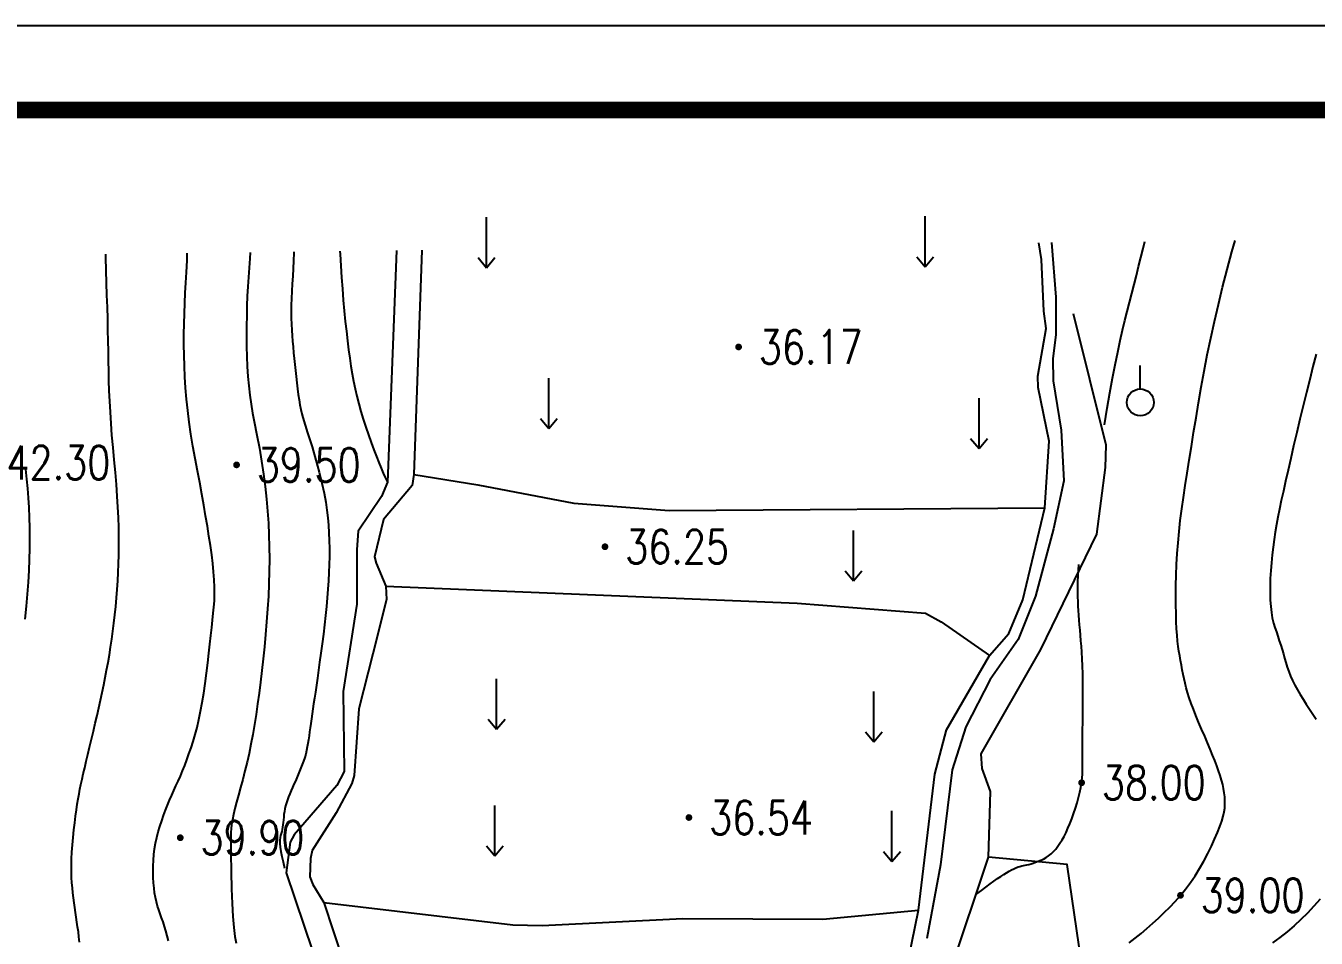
# Model space of a CAD drawing. Extents: x 39624947 to 39626627, y 3418539 to 3418836.
# Drawn here: x 39625191.8 to 39625268.5, y 3418782 to 3418836.2 of the extents above; entities that cross this region are included whole.
import ezdxf
from ezdxf.enums import TextEntityAlignment as Align

# ---------------------------------------------------------------- set-up
doc = ezdxf.new("R2010")
doc.units = 0
doc.layers.get('0').update_dxf_attribs({"linetype": 'CONTINUOUS'})
for name, color, linetype in [('GCD', 7, 'CONTINUOUS'), ('PUB_TITLE', 4, 'CONTINUOUS'), ('PUB_WALL', 9, 'CONTINUOUS')]:
    doc.layers.add(name, color=color, linetype=linetype)
doc.styles.add('HZ', font='rs.shx', dxfattribs={"width": 0.8, "bigfont": 'hztxt.shx'})

# ---------------------------------------------------------------- blocks, each defined once
blk = doc.blocks.new('GC125')
blk.add_line((0, 0.8), (0, 2.2))
blk.add_circle((0, 0), 0.8)
blk = doc.blocks.new('GC120')
for p, q in [((0, 0), (0, 3)), ((-0.5, 0.6), (0, 0)), ((0, 0), (0.5, 0.6))]:
    blk.add_line(p, q)
blk = doc.blocks.new('GC200')
at = {"linetype": 'Continuous', "const_width": 0.2, "flags": 128}
blk.add_lwpolyline([(-0.1, 0, 1), (0.1, 0, 1)], format="xyb", close=True, dxfattribs=at)
blk = doc.blocks.new('111133333777777')
at = {"layer": 'PUB_WALL', "color": 252, "ltscale": 0.01}
for points, elevation in [([(39623410.171, 3418815.101), (39623409.624, 3418801.339), (39623409.284, 3418800.501), (39623407.891, 3418798.444), (39623407.816, 3418797.346), (39623407.801, 3418794.102), (39623407.007, 3418788.906), (39623407.055, 3418784.157), (39623406.613, 3418783.325), (39623404.083, 3418780.393), (39623403.852, 3418779.967), (39623403.623, 3418778.133), (39623405.706, 3418771.918), (39623406.819, 3418768.359), (39623406.793, 3418766.604), (39623406.036, 3418761.443), (39623402.612, 3418752.677), (39623402.539, 3418751.923), (39623402.892, 3418746.646), (39623404.298, 3418742.721), (39623407.399, 3418738.263)], 51.487), ([(39623411.68, 3418815.119), (39623411.196, 3418801.793), (39623411.104, 3418801.15), (39623409.39, 3418799.129), (39623408.851, 3418796.906), (39623408.956, 3418796.536), (39623409.538, 3418795.163), (39623409.581, 3418794.384), (39623408.759, 3418791.141), (39623407.926, 3418787.889), (39623407.657, 3418783.915), (39623407.52, 3418783.444), (39623406.583, 3418781.702), (39623405.161, 3418779.474), (39623405.068, 3418778.996), (39623405.014, 3418777.908), (39623405.194, 3418777.444), (39623405.848, 3418776.376), (39623407.565, 3418771.156), (39623408.104, 3418768.345), (39623408.019, 3418767.755), (39623407.388, 3418764.344)], 51.487), ([(39623406.808, 3418815.06), (39623406.816, 3418814.899), (39623406.858, 3418814.194), (39623406.903, 3418813.502), (39623406.953, 3418812.823), (39623407.008, 3418812.158), (39623407.065, 3418811.514), (39623407.125, 3418810.897), (39623407.187, 3418810.308), (39623407.251, 3418809.747), (39623407.318, 3418809.213), (39623407.387, 3418808.707), (39623407.458, 3418808.229), (39623407.531, 3418807.778), (39623407.611, 3418807.339), (39623407.703, 3418806.896), (39623407.807, 3418806.449), (39623407.922, 3418805.997), (39623408.048, 3418805.542), (39623408.186, 3418805.082), (39623408.336, 3418804.618), (39623408.498, 3418804.15), (39623408.661, 3418803.695), (39623408.818, 3418803.271), (39623408.969, 3418802.878), (39623409.112, 3418802.516), (39623409.249, 3418802.185), (39623409.379, 3418801.885), (39623409.502, 3418801.616), (39623409.619, 3418801.379)], 37), ([(39623439.754, 3418769.029), (39623441.161, 3418775.932), (39623442.144, 3418784.012), (39623442.837, 3418786.642), (39623445.379, 3418791.048), (39623446.533, 3418792.366), (39623447.368, 3418794.36), (39623448.681, 3418799.82), (39623448.924, 3418803.781), (39623448.278, 3418806.967), (39623448.262, 3418807.65), (39623448.758, 3418810.468), (39623448.612, 3418811.507), (39623448.48, 3418814.577), (39623448.319, 3418815.565)], 51.487), ([(39623449.069, 3418815.574), (39623449.318, 3418812.343), (39623449.332, 3418810.1), (39623449.148, 3418808.693), (39623449.164, 3418807.368), (39623449.642, 3418804.444), (39623449.797, 3418801.424), (39623449.189, 3418798.567), (39623448.11, 3418794.573), (39623447.097, 3418791.992), (39623445.434, 3418789.634), (39623443.983, 3418786.807), (39623443.17, 3418784.269), (39623442.472, 3418778.618), (39623441.671, 3418774.233)], 51.487), ([(39623453.686, 3418773.985), (39623454.038, 3418774.262), (39623454.388, 3418774.548), (39623454.734, 3418774.842), (39623455.077, 3418775.145), (39623455.417, 3418775.457), (39623455.755, 3418775.777), (39623456.089, 3418776.106), (39623456.416, 3418776.447), (39623456.729, 3418776.804), (39623457.031, 3418777.178), (39623457.319, 3418777.567), (39623457.595, 3418777.973), (39623457.859, 3418778.394), (39623458.109, 3418778.832), (39623458.347, 3418779.286), (39623458.566, 3418779.732), (39623458.758, 3418780.148), (39623458.924, 3418780.532), (39623459.063, 3418780.886), (39623459.176, 3418781.209), (39623459.262, 3418781.5), (39623459.322, 3418781.761), (39623459.356, 3418781.991), (39623459.369, 3418782.209), (39623459.369, 3418782.433), (39623459.356, 3418782.664), (39623459.329, 3418782.901), (39623459.289, 3418783.145), (39623459.235, 3418783.396), (39623459.168, 3418783.653), (39623459.087, 3418783.916), (39623458.994, 3418784.193), (39623458.887, 3418784.489), (39623458.768, 3418784.805), (39623458.637, 3418785.14), (39623458.493, 3418785.495), (39623458.336, 3418785.87), (39623458.167, 3418786.264), (39623457.985, 3418786.678), (39623457.805, 3418787.092), (39623457.641, 3418787.485), (39623457.494, 3418787.857), (39623457.362, 3418788.208), (39623457.247, 3418788.539), (39623457.148, 3418788.849), (39623457.065, 3418789.139), (39623456.998, 3418789.408), (39623456.94, 3418789.668), (39623456.884, 3418789.932), (39623456.831, 3418790.2), (39623456.78, 3418790.471), (39623456.73, 3418790.746), (39623456.683, 3418791.025), (39623456.638, 3418791.307), (39623456.595, 3418791.593), (39623456.556, 3418791.902), (39623456.524, 3418792.251), (39623456.497, 3418792.642), (39623456.477, 3418793.074), (39623456.463, 3418793.546), (39623456.455, 3418794.06), (39623456.453, 3418794.615), (39623456.457, 3418795.211), (39623456.471, 3418795.832), (39623456.496, 3418796.462), (39623456.534, 3418797.102), (39623456.583, 3418797.75), (39623456.644, 3418798.409), (39623456.718, 3418799.076), (39623456.803, 3418799.753), (39623456.901, 3418800.439), (39623457.008, 3418801.145), (39623457.122, 3418801.884), (39623457.244, 3418802.655), (39623457.373, 3418803.458), (39623457.509, 3418804.294), (39623457.653, 3418805.161), (39623457.804, 3418806.061), (39623457.963, 3418806.992), (39623458.134, 3418807.947), (39623458.321, 3418808.916), (39623458.524, 3418809.899), (39623458.744, 3418810.896), (39623458.98, 3418811.906), (39623459.233, 3418812.931), (39623459.502, 3418813.97), (39623459.787, 3418815.022), (39623459.978, 3418815.707)], 39), ([(39623464.79, 3418808.959), (39623464.596, 3418808.208), (39623464.402, 3418807.447), (39623464.209, 3418806.674), (39623464.016, 3418805.89), (39623463.824, 3418805.096), (39623463.633, 3418804.29), (39623463.449, 3418803.502), (39623463.277, 3418802.76), (39623463.118, 3418802.064), (39623462.971, 3418801.414), (39623462.838, 3418800.81), (39623462.717, 3418800.253), (39623462.609, 3418799.742), (39623462.514, 3418799.277), (39623462.429, 3418798.833), (39623462.353, 3418798.386), (39623462.285, 3418797.935), (39623462.224, 3418797.48), (39623462.172, 3418797.022), (39623462.128, 3418796.56), (39623462.092, 3418796.095), (39623462.064, 3418795.626), (39623462.048, 3418795.169), (39623462.046, 3418794.738), (39623462.058, 3418794.334), (39623462.085, 3418793.956), (39623462.126, 3418793.604), (39623462.181, 3418793.279), (39623462.251, 3418792.981), (39623462.335, 3418792.709), (39623462.425, 3418792.45), (39623462.512, 3418792.191), (39623462.597, 3418791.931), (39623462.68, 3418791.671), (39623462.76, 3418791.411), (39623462.837, 3418791.151), (39623462.912, 3418790.89), (39623462.985, 3418790.629), (39623463.063, 3418790.366), (39623463.156, 3418790.1), (39623463.263, 3418789.832), (39623463.384, 3418789.561), (39623463.519, 3418789.287), (39623463.669, 3418789.01), (39623463.833, 3418788.73), (39623464.011, 3418788.448), (39623464.199, 3418788.162), (39623464.392, 3418787.871), (39623464.591, 3418787.575), (39623464.794, 3418787.274)], 40), ([(39623465.018, 3418776.578), (39623464.649, 3418776.158), (39623464.268, 3418775.755), (39623463.877, 3418775.369), (39623463.473, 3418774.999), (39623463.059, 3418774.647), (39623462.633, 3418774.311), (39623462.187, 3418773.985)], 40), ([(39623452.217, 3418804.75), (39623452.38, 3418805.733), (39623452.541, 3418806.656), (39623452.697, 3418807.52), (39623452.851, 3418808.324), (39623453, 3418809.069), (39623453.147, 3418809.755), (39623453.289, 3418810.381), (39623453.429, 3418810.948), (39623453.566, 3418811.484), (39623453.702, 3418812.021), (39623453.838, 3418812.557), (39623453.973, 3418813.093), (39623454.107, 3418813.629), (39623454.241, 3418814.164), (39623454.375, 3418814.699), (39623454.507, 3418815.234), (39623454.613, 3418815.642)], 38), ([(39623388.125, 3418802.112), (39623388.188, 3418801.517), (39623388.244, 3418800.969), (39623388.29, 3418800.408), (39623388.326, 3418799.833), (39623388.352, 3418799.245), (39623388.368, 3418798.643), (39623388.374, 3418798.028), (39623388.37, 3418797.399), (39623388.356, 3418796.757), (39623388.33, 3418796.097), (39623388.291, 3418795.413), (39623388.239, 3418794.704), (39623388.174, 3418793.972), (39623388.095, 3418793.217)], 42), ([(39623391.344, 3418774.016), (39623391.308, 3418774.332), (39623391.27, 3418774.636), (39623391.229, 3418774.927), (39623391.186, 3418775.212), (39623391.145, 3418775.499), (39623391.104, 3418775.787), (39623391.065, 3418776.076), (39623391.026, 3418776.367), (39623390.988, 3418776.658), (39623390.951, 3418776.951), (39623390.915, 3418777.245), (39623390.884, 3418777.55), (39623390.864, 3418777.874), (39623390.854, 3418778.219), (39623390.854, 3418778.584), (39623390.864, 3418778.969), (39623390.885, 3418779.375), (39623390.916, 3418779.8), (39623390.957, 3418780.246), (39623391.005, 3418780.689), (39623391.053, 3418781.109), (39623391.102, 3418781.504), (39623391.152, 3418781.875), (39623391.204, 3418782.222), (39623391.257, 3418782.544), (39623391.311, 3418782.843), (39623391.366, 3418783.117), (39623391.425, 3418783.393), (39623391.492, 3418783.696), (39623391.566, 3418784.025), (39623391.649, 3418784.382), (39623391.738, 3418784.766), (39623391.836, 3418785.176), (39623391.941, 3418785.614), (39623392.053, 3418786.079), (39623392.168, 3418786.554), (39623392.279, 3418787.025), (39623392.386, 3418787.49), (39623392.49, 3418787.95), (39623392.59, 3418788.405), (39623392.686, 3418788.854), (39623392.778, 3418789.299), (39623392.867, 3418789.738), (39623392.952, 3418790.179), (39623393.033, 3418790.626), (39623393.111, 3418791.082), (39623393.185, 3418791.544), (39623393.255, 3418792.014), (39623393.321, 3418792.492), (39623393.384, 3418792.977), (39623393.443, 3418793.469), (39623393.497, 3418793.967), (39623393.543, 3418794.468), (39623393.583, 3418794.972), (39623393.617, 3418795.48), (39623393.643, 3418795.99), (39623393.663, 3418796.505), (39623393.676, 3418797.022), (39623393.682, 3418797.543), (39623393.68, 3418798.08), (39623393.668, 3418798.646), (39623393.647, 3418799.243), (39623393.616, 3418799.868), (39623393.576, 3418800.523), (39623393.527, 3418801.208), (39623393.468, 3418801.922), (39623393.399, 3418802.666), (39623393.33, 3418803.412), (39623393.269, 3418804.134), (39623393.217, 3418804.832), (39623393.172, 3418805.504), (39623393.137, 3418806.153), (39623393.109, 3418806.777), (39623393.09, 3418807.376), (39623393.079, 3418807.951), (39623393.071, 3418808.525), (39623393.06, 3418809.122), (39623393.047, 3418809.742), (39623393.031, 3418810.384), (39623393.013, 3418811.049), (39623392.992, 3418811.736), (39623392.968, 3418812.446), (39623392.942, 3418813.179), (39623392.918, 3418813.928), (39623392.901, 3418814.686), (39623392.899, 3418814.89)], 41), ([(39623396.618, 3418774.109), (39623396.539, 3418774.404), (39623396.46, 3418774.688), (39623396.38, 3418774.96), (39623396.299, 3418775.222), (39623396.218, 3418775.472), (39623396.137, 3418775.711), (39623396.054, 3418775.939), (39623395.977, 3418776.168), (39623395.909, 3418776.413), (39623395.851, 3418776.673), (39623395.803, 3418776.949), (39623395.765, 3418777.239), (39623395.736, 3418777.545), (39623395.717, 3418777.866), (39623395.708, 3418778.202), (39623395.711, 3418778.545), (39623395.727, 3418778.886), (39623395.758, 3418779.226), (39623395.802, 3418779.564), (39623395.86, 3418779.901), (39623395.932, 3418780.236), (39623396.018, 3418780.569), (39623396.118, 3418780.901), (39623396.226, 3418781.229), (39623396.337, 3418781.548), (39623396.451, 3418781.861), (39623396.569, 3418782.166), (39623396.689, 3418782.463), (39623396.813, 3418782.753), (39623396.94, 3418783.036), (39623397.07, 3418783.311), (39623397.201, 3418783.59), (39623397.33, 3418783.883), (39623397.459, 3418784.191), (39623397.587, 3418784.513), (39623397.713, 3418784.85), (39623397.838, 3418785.202), (39623397.962, 3418785.568), (39623398.085, 3418785.948), (39623398.205, 3418786.351), (39623398.319, 3418786.783), (39623398.427, 3418787.245), (39623398.529, 3418787.737), (39623398.626, 3418788.259), (39623398.717, 3418788.81), (39623398.802, 3418789.392), (39623398.881, 3418790.003), (39623398.955, 3418790.612), (39623399.024, 3418791.187), (39623399.087, 3418791.728), (39623399.145, 3418792.236), (39623399.197, 3418792.71), (39623399.244, 3418793.15), (39623399.286, 3418793.556), (39623399.322, 3418793.929), (39623399.348, 3418794.297), (39623399.36, 3418794.69), (39623399.356, 3418795.109), (39623399.338, 3418795.552), (39623399.305, 3418796.021), (39623399.258, 3418796.514), (39623399.195, 3418797.033), (39623399.118, 3418797.576), (39623399.03, 3418798.144), (39623398.935, 3418798.734), (39623398.832, 3418799.347), (39623398.723, 3418799.982), (39623398.606, 3418800.64), (39623398.482, 3418801.321), (39623398.351, 3418802.024), (39623398.213, 3418802.75), (39623398.079, 3418803.481), (39623397.961, 3418804.2), (39623397.857, 3418804.905), (39623397.769, 3418805.599), (39623397.696, 3418806.279), (39623397.638, 3418806.948), (39623397.595, 3418807.603), (39623397.568, 3418808.246), (39623397.552, 3418808.881), (39623397.544, 3418809.51), (39623397.544, 3418810.135), (39623397.552, 3418810.755), (39623397.567, 3418811.371), (39623397.59, 3418811.981), (39623397.621, 3418812.587), (39623397.66, 3418813.189), (39623397.698, 3418813.817), (39623397.727, 3418814.506), (39623397.739, 3418814.949)], 40), ([(39623401.478, 3418814.995), (39623401.455, 3418814.629), (39623401.413, 3418814.081), (39623401.371, 3418813.526), (39623401.335, 3418812.963), (39623401.306, 3418812.392), (39623401.283, 3418811.812), (39623401.268, 3418811.225), (39623401.258, 3418810.629), (39623401.256, 3418810.026), (39623401.26, 3418809.414), (39623401.274, 3418808.805), (39623401.3, 3418808.211), (39623401.338, 3418807.631), (39623401.389, 3418807.065), (39623401.452, 3418806.514), (39623401.528, 3418805.977), (39623401.616, 3418805.455), (39623401.717, 3418804.946)], 39), ([(39623404.067, 3418815.026), (39623404.065, 3418814.976), (39623404.05, 3418814.502), (39623404.03, 3418814.037), (39623404.006, 3418813.579), (39623403.978, 3418813.128), (39623403.951, 3418812.689), (39623403.931, 3418812.265), (39623403.919, 3418811.857), (39623403.914, 3418811.463), (39623403.916, 3418811.085), (39623403.926, 3418810.722), (39623403.943, 3418810.374), (39623403.967, 3418810.041), (39623403.996, 3418809.713), (39623404.026, 3418809.378), (39623404.058, 3418809.038), (39623404.092, 3418808.692), (39623404.127, 3418808.339), (39623404.164, 3418807.981), (39623404.202, 3418807.617), (39623404.242, 3418807.247), (39623404.285, 3418806.884), (39623404.33, 3418806.545), (39623404.378, 3418806.228), (39623404.428, 3418805.934), (39623404.482, 3418805.662), (39623404.539, 3418805.413), (39623404.598, 3418805.186), (39623404.66, 3418804.982)], 38), ([(39623411.196, 3418801.793), (39623415, 3418801.193), (39623420.706, 3418800.097), (39623426.354, 3418799.654), (39623448.681, 3418799.82)], 51.487), ([(39623409.538, 3418795.163), (39623433.966, 3418794.163), (39623441.589, 3418793.57), (39623442.518, 3418793.055), (39623445.379, 3418791.048)], 51.487), ([(39623460.343, 3418762.045), (39623458.431, 3418762.63), (39623454.303, 3418768.925), (39623451.414, 3418768.855), (39623450, 3418778.643), (39623445.317, 3418779.065)], 51.487), ([(39623405.848, 3418776.376), (39623417.084, 3418775.057), (39623418.827, 3418775.008), (39623427.167, 3418775.43), (39623435.491, 3418775.39), (39623441.161, 3418775.932)], 51.487)]:
    blk.add_lwpolyline(points, dxfattribs=dict(at, elevation=elevation))
for points in [[(39623442.818, 3418742.185), (39623442.762, 3418747.464), (39623443.388, 3418754.4), (39623443.259, 3418755.751), (39623440.871, 3418764.444), (39623440.794, 3418765.508), (39623445.317, 3418779.065), (39623445.444, 3418782.981), (39623444.951, 3418784.336), (39623444.898, 3418785.211), (39623448.435, 3418791.411), (39623451.755, 3418798.256), (39623452.266, 3418802.21), (39623452.309, 3418803.539), (39623450.374, 3418811.343)], [(39623404.598, 3418805.186), (39623404.89, 3418804.282), (39623405.15, 3418803.439), (39623405.378, 3418802.658), (39623405.574, 3418801.939), (39623405.738, 3418801.282), (39623405.87, 3418800.686), (39623405.97, 3418800.153), (39623406.037, 3418799.681), (39623406.084, 3418799.238), (39623406.122, 3418798.789), (39623406.151, 3418798.335), (39623406.17, 3418797.875), (39623406.18, 3418797.41), (39623406.18, 3418796.94), (39623406.172, 3418796.465), (39623406.154, 3418795.984), (39623406.128, 3418795.495), (39623406.095, 3418794.994), (39623406.055, 3418794.482), (39623406.008, 3418793.959), (39623405.954, 3418793.424), (39623405.893, 3418792.877), (39623405.825, 3418792.32), (39623405.749, 3418791.75), (39623405.673, 3418791.191), (39623405.6, 3418790.665), (39623405.531, 3418790.171), (39623405.466, 3418789.709), (39623405.405, 3418789.28), (39623405.348, 3418788.883), (39623405.294, 3418788.518), (39623405.245, 3418788.186), (39623405.198, 3418787.876), (39623405.154, 3418787.578), (39623405.113, 3418787.292), (39623405.074, 3418787.019), (39623405.037, 3418786.758), (39623405.003, 3418786.509), (39623404.971, 3418786.273), (39623404.941, 3418786.049), (39623404.909, 3418785.832), (39623404.87, 3418785.617), (39623404.825, 3418785.405), (39623404.772, 3418785.195), (39623404.712, 3418784.988), (39623404.646, 3418784.783), (39623404.572, 3418784.58), (39623404.492, 3418784.38), (39623404.408, 3418784.181), (39623404.324, 3418783.984), (39623404.241, 3418783.789), (39623404.158, 3418783.596), (39623404.076, 3418783.404), (39623403.994, 3418783.213), (39623403.912, 3418783.025), (39623403.831, 3418782.838), (39623403.754, 3418782.653), (39623403.686, 3418782.471), (39623403.628, 3418782.293), (39623403.578, 3418782.117), (39623403.537, 3418781.945), (39623403.505, 3418781.776), (39623403.482, 3418781.61), (39623403.468, 3418781.446), (39623403.457, 3418781.288), (39623403.442, 3418781.136), (39623403.424, 3418780.991), (39623403.402, 3418780.852), (39623403.377, 3418780.72), (39623403.348, 3418780.594), (39623403.316, 3418780.474), (39623403.281, 3418780.362), (39623403.252, 3418780.236), (39623403.24, 3418780.076), (39623403.244, 3418779.884), (39623403.265, 3418779.659), (39623403.303, 3418779.401), (39623403.357, 3418779.11), (39623403.427, 3418778.786), (39623403.514, 3418778.429)], [(39623401.717, 3418804.946), (39623401.88, 3418804.147), (39623402.026, 3418803.361), (39623402.156, 3418802.587), (39623402.269, 3418801.827), (39623402.366, 3418801.08), (39623402.446, 3418800.346), (39623402.509, 3418799.625), (39623402.556, 3418798.918), (39623402.588, 3418798.213), (39623402.607, 3418797.5), (39623402.614, 3418796.779), (39623402.607, 3418796.05), (39623402.588, 3418795.314), (39623402.557, 3418794.57), (39623402.512, 3418793.818), (39623402.455, 3418793.058), (39623402.39, 3418792.304), (39623402.321, 3418791.568), (39623402.248, 3418790.852), (39623402.171, 3418790.154), (39623402.091, 3418789.474), (39623402.007, 3418788.814), (39623401.919, 3418788.172), (39623401.827, 3418787.549), (39623401.73, 3418786.944), (39623401.629, 3418786.358), (39623401.522, 3418785.789), (39623401.409, 3418785.238), (39623401.291, 3418784.706), (39623401.168, 3418784.191), (39623401.039, 3418783.694), (39623400.905, 3418783.216), (39623400.777, 3418782.763), (39623400.664, 3418782.344), (39623400.567, 3418781.96), (39623400.487, 3418781.609), (39623400.422, 3418781.293), (39623400.373, 3418781.01), (39623400.34, 3418780.762), (39623400.324, 3418780.548)], [(39623444.641, 3418776.887), (39623444.915, 3418777.102), (39623445.174, 3418777.3), (39623445.417, 3418777.482), (39623445.643, 3418777.648), (39623445.855, 3418777.797), (39623446.05, 3418777.931), (39623446.23, 3418778.048), (39623446.393, 3418778.15), (39623446.546, 3418778.238), (39623446.69, 3418778.316), (39623446.828, 3418778.384), (39623446.957, 3418778.442), (39623447.08, 3418778.49), (39623447.195, 3418778.528), (39623447.302, 3418778.556), (39623447.402, 3418778.574), (39623447.503, 3418778.591), (39623447.611, 3418778.613), (39623447.728, 3418778.643), (39623447.853, 3418778.679), (39623447.986, 3418778.722), (39623448.127, 3418778.771), (39623448.276, 3418778.827), (39623448.434, 3418778.889), (39623448.593, 3418778.962), (39623448.747, 3418779.051), (39623448.897, 3418779.154), (39623449.041, 3418779.272), (39623449.181, 3418779.406), (39623449.316, 3418779.555), (39623449.446, 3418779.718), (39623449.571, 3418779.897), (39623449.693, 3418780.093), (39623449.813, 3418780.307), (39623449.931, 3418780.539), (39623450.047, 3418780.79), (39623450.161, 3418781.059), (39623450.273, 3418781.347), (39623450.384, 3418781.652), (39623450.492, 3418781.977), (39623450.593, 3418782.304), (39623450.68, 3418782.62), (39623450.753, 3418782.924), (39623450.812, 3418783.216), (39623450.858, 3418783.496), (39623450.889, 3418783.764), (39623450.907, 3418784.021), (39623450.911, 3418784.265), (39623450.909, 3418784.528), (39623450.908, 3418784.84), (39623450.908, 3418785.201), (39623450.91, 3418785.611), (39623450.912, 3418786.07), (39623450.916, 3418786.577), (39623450.922, 3418787.134), (39623450.928, 3418787.739), (39623450.933, 3418788.351), (39623450.934, 3418788.925), (39623450.93, 3418789.463), (39623450.921, 3418789.964), (39623450.908, 3418790.428), (39623450.891, 3418790.855), (39623450.869, 3418791.245), (39623450.842, 3418791.599), (39623450.814, 3418791.929), (39623450.788, 3418792.25), (39623450.763, 3418792.562), (39623450.739, 3418792.865), (39623450.717, 3418793.159), (39623450.696, 3418793.443), (39623450.677, 3418793.718), (39623450.659, 3418793.984), (39623450.645, 3418794.252), (39623450.636, 3418794.532), (39623450.631, 3418794.823), (39623450.632, 3418795.127), (39623450.637, 3418795.443), (39623450.648, 3418795.772), (39623450.664, 3418796.112), (39623450.684, 3418796.464)], [(39623400.324, 3418780.548), (39623400.328, 3418779.312), (39623400.343, 3418778.195), (39623400.369, 3418777.194), (39623400.404, 3418776.312), (39623400.45, 3418775.547), (39623400.506, 3418774.9), (39623400.572, 3418774.37), (39623400.649, 3418773.958)]]:
    blk.add_lwpolyline(points, dxfattribs=at)
for name, p in [('GC120', (39623415.514, 3418814.087, 51.487)), ('GC120', (39623441.565, 3418814.137, 51.487)), ('GC125', (39623454.34, 3418806.082, 51.487)), ('GC120', (39623419.217, 3418804.532, 51.487)), ('GC120', (39623444.765, 3418803.337, 51.487)), ('GC120', (39623437.306, 3418795.482, 51.487)), ('GC120', (39623416.115, 3418786.675, 51.487)), ('GC120', (39623438.515, 3418785.921, 51.487)), ('GC120', (39623416.008, 3418779.142, 51.487)), ('GC120', (39623439.592, 3418778.819, 51.487))]:
    blk.add_blockref(name, p, dxfattribs=at)
ref = blk.add_blockref('GC200', (39623430.485, 3418809.377, 36.17), dxfattribs=at)
ref.add_attrib('height', '36.17', dxfattribs={"layer": 'GCD', "linetype": 'Continuous', "height": 2, "style": 'HZ', "width": 0.8}).set_placement((39623431.685, 3418809.377, 36.17), align=Align.MIDDLE_LEFT)
ref = blk.add_blockref('GC200', (39623385.797, 3418802.508, 42.3), dxfattribs=at)
ref.add_attrib('height', '42.30', dxfattribs={"layer": 'GCD', "linetype": 'Continuous', "height": 2, "style": 'HZ', "width": 0.8}).set_placement((39623386.997, 3418802.508, 42.3), align=Align.MIDDLE_LEFT)
ref = blk.add_blockref('GC200', (39623400.667, 3418802.374, 39.5), dxfattribs=at)
ref.add_attrib('height', '39.50', dxfattribs={"layer": 'GCD', "linetype": 'Continuous', "height": 2, "style": 'HZ', "width": 0.8}).set_placement((39623401.867, 3418802.374, 39.5), align=Align.MIDDLE_LEFT)
ref = blk.add_blockref('GC200', (39623422.549, 3418797.514, 36.25), dxfattribs=at)
ref.add_attrib('height', '36.25', dxfattribs={"layer": 'GCD', "linetype": 'Continuous', "height": 2, "style": 'HZ', "width": 0.8}).set_placement((39623423.749, 3418797.514, 36.25), align=Align.MIDDLE_LEFT)
ref = blk.add_blockref('GC200', (39623450.858, 3418783.496, 38), dxfattribs=at)
ref.add_attrib('height', '38.00', dxfattribs={"layer": 'GCD', "linetype": 'Continuous', "height": 2, "style": 'HZ', "width": 0.8}).set_placement((39623452.058, 3418783.496, 38), align=Align.MIDDLE_LEFT)
ref = blk.add_blockref('GC200', (39623427.534, 3418781.428, 36.54), dxfattribs=at)
ref.add_attrib('height', '36.54', dxfattribs={"layer": 'GCD', "linetype": 'Continuous', "height": 2, "style": 'HZ', "width": 0.8}).set_placement((39623428.734, 3418781.428, 36.54), align=Align.MIDDLE_LEFT)
ref = blk.add_blockref('GC200', (39623397.325, 3418780.228, 39.9), dxfattribs=at)
ref.add_attrib('height', '39.90', dxfattribs={"layer": 'GCD', "linetype": 'Continuous', "height": 2, "style": 'HZ', "width": 0.8}).set_placement((39623398.525, 3418780.228, 39.9), align=Align.MIDDLE_LEFT)
ref = blk.add_blockref('GC200', (39623456.729, 3418776.804, 39), dxfattribs=at)
ref.add_attrib('height', '39.00', dxfattribs={"layer": 'GCD', "linetype": 'Continuous', "height": 2, "style": 'HZ', "width": 0.8}).set_placement((39623457.929, 3418776.804, 39), align=Align.MIDDLE_LEFT)

msp = doc.modelspace()

# ---------------------------------------------------------------- linework, layer by layer
at = {"layer": 'PUB_TITLE'}
msp.add_lwpolyline([(39624946.862, 3418539.229), (39625366.862, 3418539.229), (39625366.862, 3418836.229), (39624946.862, 3418836.229)], close=True, dxfattribs=at)
at = {"layer": 'PUB_TITLE', "const_width": 1}
msp.add_lwpolyline([(39624951.862, 3418544.229), (39625361.862, 3418544.229), (39625361.862, 3418831.229), (39624951.862, 3418831.229)], close=True, dxfattribs=at)

# ---------------------------------------------------------------- block references
at = {"linetype": 'Continuous'}
msp.add_blockref('111133333777777', (1803.698, 7.776), dxfattribs=at)

doc.saveas('drawing.dxf')
